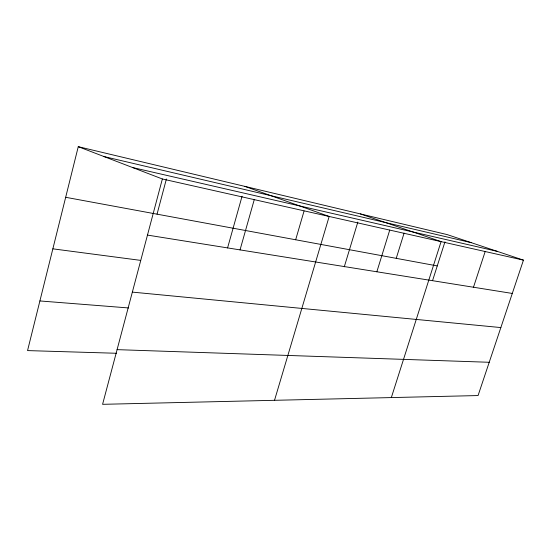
<?xml version="1.0" encoding="UTF-8"?>
<svg xmlns="http://www.w3.org/2000/svg" width="551" height="551" viewBox="0 0 551 551"><rect width="100%" height="100%" fill="white"/><g stroke="black" fill="none" stroke-linecap="round" stroke-linejoin="round"><path stroke-width="0.83" d="M78.263 146.676L162.359 178.979L102.582 404.324L478.068 395.556L523.45 260.134L447.267 234.623L78.263 146.676L27.55 350.594L116.592 353.274M157.042 214.167L166.402 178.992M227.57 247.936L242.075 196.218M240.036 249.899L254.259 199.634M295.66 239.768L304.062 211.026M274.522 400.308L329.174 216.467L244.837 186.376M344.279 266.808L357.84 222.032M376.85 271.781L389.736 230.084M396.231 258.336L404.103 233.087M391.334 397.581L441.082 241.62L360.299 213.891M432.645 280.356L444.96 241.841M473.481 287.236L485.176 251.531M117.087 349.644L489.219 362.282M39.892 300.949L128.61 307.954M132.343 292.113L500.852 327.57M52.855 248.838L140.367 260.341M147.468 235.091L512.285 293.442M65.672 197.292L437.26 265.919M162.359 178.979L523.45 260.134M132.522 167.518L497.16 251.332M104.008 156.56L471.284 242.667"/></g></svg>
